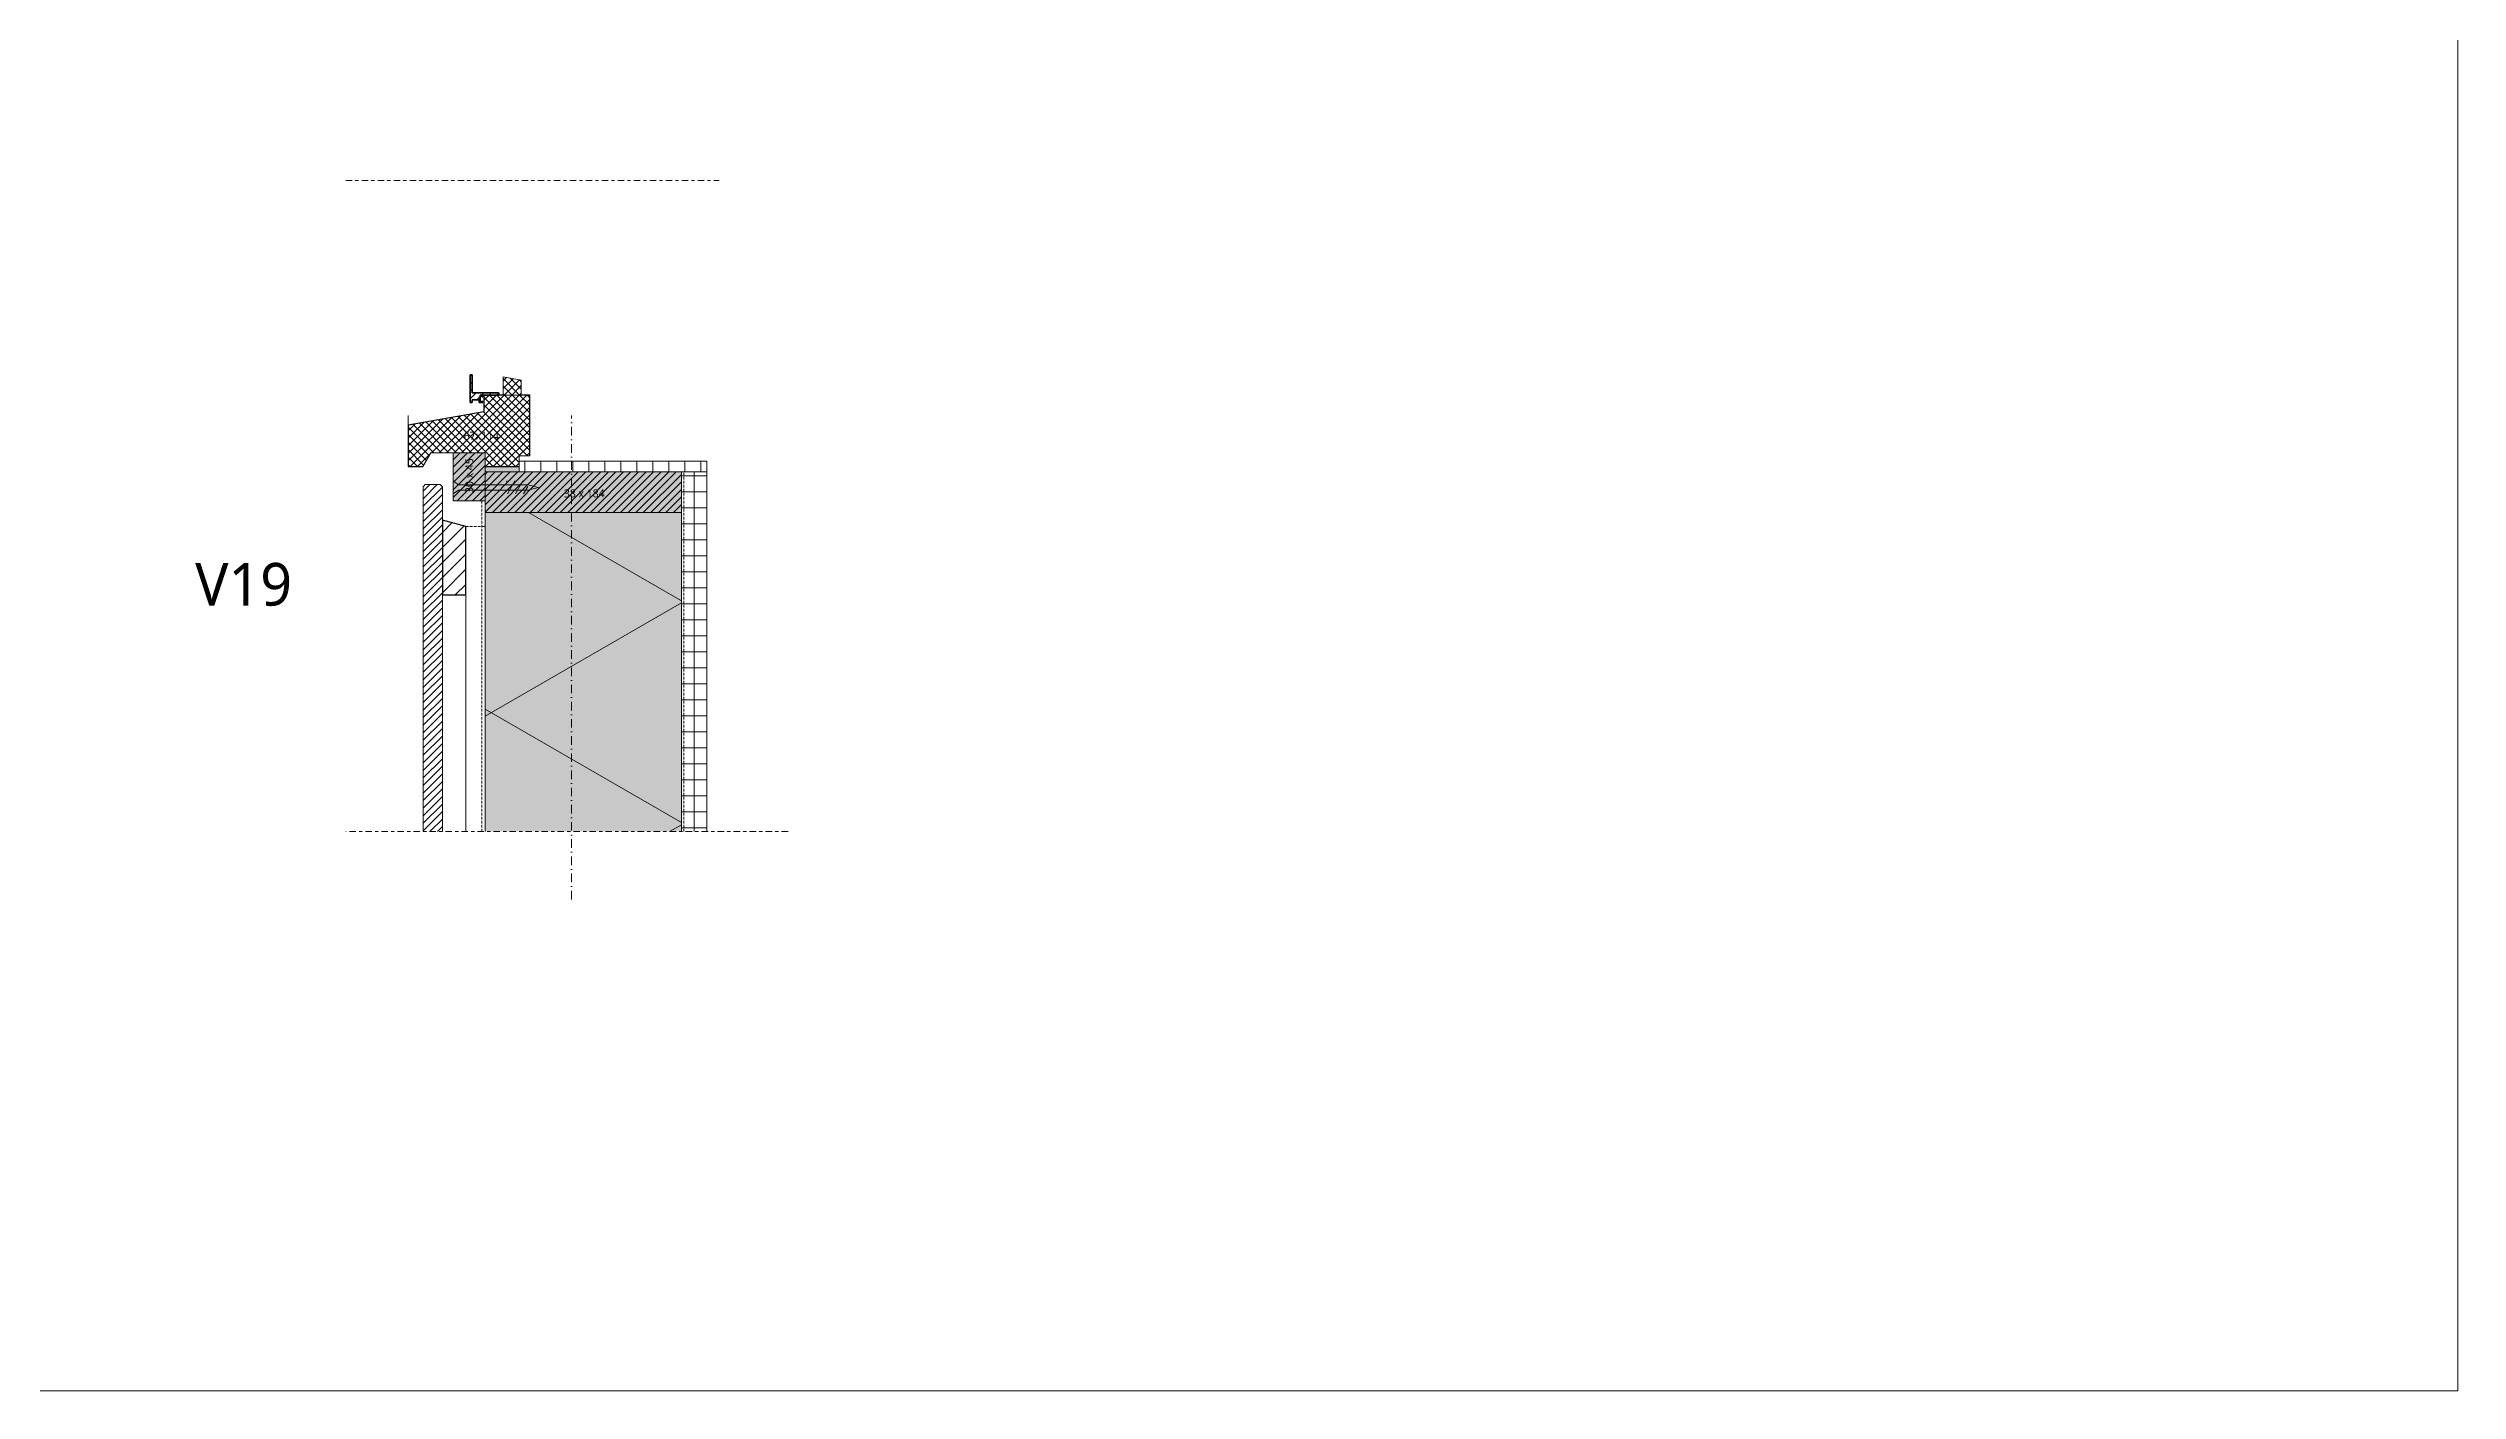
# Model space of a CAD drawing. Header units: millimetres. Extents: x 1381 to 5981, y 1743 to 14688.
# Drawn here: x 3723 to 5981, y 11788 to 13046 of the extents above; entities that cross this region are included whole.
import ezdxf

# ---------------------------------------------------------------- set-up
doc = ezdxf.new("R2010")
doc.units = ezdxf.units.MM
for name, pattern in [('MV_center', [15, 6, -3, 3, -3]), ('MV_hidden', [3.75, 2.5, -1.25]), ('MV_stramien', [16, 8, -4, 0, -4])]:
    doc.linetypes.add(name, pattern=pattern)
for name, color, linetype, lineweight in [('A-ANNO-NOTE', 131, 'Continuous', 18), ('A-DETL', 90, 'Continuous', 13), ('A-DETL-GENF', 92, 'Continuous', 18), ('A-DETL-MEDM', 33, 'Continuous', 18), ('G-ANNO-TEXT', 231, 'Continuous', 13)]:
    doc.layers.add(name, color=color, linetype=linetype, lineweight=lineweight)
doc.styles.add('Segoe UI', font='segoeui.ttf', dxfattribs={"height": 7.5})
doc.styles.add('Segoe UI_3', font='segoeui.ttf', dxfattribs={"height": 40})
pattern_1 = [(45, (0, 0), (-3.5355339, 3.5355339), [])]
pattern_2 = [(90, (0, 0), (-15, 9e-16), [])]
pattern_3 = [(45, (0, 0), (-3.5355339, 3.5355339), []), (135, (0, 0), (-3.5355339, -3.5355339), [])]

# ---------------------------------------------------------------- blocks, each defined once
blk = doc.blocks.new('00 plaatmateriaal - d_12 mm-3690137-Details Strandbaak Paviljoen')
at = {"layer": 'A-DETL-GENF', "lineweight": 13}
h = blk.add_hatch(dxfattribs=at)
h.set_pattern_fill('FP_3', color=256, style=0, pattern_type=2)
h.set_pattern_definition(pattern_2)
h.paths.add_polyline_path([(19.2, 0), (19.2, -12), (356.2, -12), (356.2, 0), (318.2, 0)])
at = {"layer": 'A-DETL-MEDM'}
blk.add_line((356.2, -12), (356.2, 0), dxfattribs=at)
blk = doc.blocks.new('42 isolatie - Type 1-3776624-Details Strandbaak Paviljoen')
at = {"layer": 'A-DETL-GENF'}
h = blk.add_hatch(color=256, dxfattribs=at)
h.paths.add_polyline_path([(14.5, 184.8), (14.5, 0.8), (313.5, 0.8), (313.5, 184.8)])
h.paths.add_polyline_path([(351.5, 152.8), (356.5, 152.8), (356.5, 184.8), (351.5, 184.8)])
at = {"layer": 'A-DETL-GENF', "lineweight": 13}
h = blk.add_hatch(dxfattribs=at)
h.set_pattern_fill('FP_2', color=256, style=0, pattern_type=2)
h.set_pattern_definition([(60, (-2126.39, 181.76), (-155.885, 90), []), (120, (-2126.39, 181.76), (-155.885, -90), [])])
h.paths.add_polyline_path([(14.5, 184.8), (14.5, 0.8), (313.5, 0.8), (313.5, 184.8)])
h.paths.add_polyline_path([(351.5, 152.8), (356.5, 152.8), (356.5, 184.8), (351.5, 184.8)])
at = {"layer": 'A-DETL-GENF'}
for p, q in [((313.5, 184.8), (14.5, 184.8)), ((313.5, 184.8), (14.5, 184.8)), ((356.5, 184.8), (351.5, 184.8)), ((356.5, 184.8), (351.5, 184.8)), ((356.5, 152.8), (356.5, 184.8)), ((14.5, 0.8), (313.5, 0.8)), ((14.5, 0.8), (313.5, 0.8))]:
    blk.add_line(p, q, dxfattribs=at)
blk = doc.blocks.new('00 plaatmateriaal - d_12 mm-3690139-Details Strandbaak Paviljoen')
at = {"layer": 'A-DETL-GENF', "lineweight": 13}
h = blk.add_hatch(dxfattribs=at)
h.set_pattern_fill('FP_5', color=256, style=0, pattern_type=2)
h.set_pattern_definition([(270, (0, 0), (-15, -9e-16), [])])
h.paths.add_polyline_path([(19.2, 0), (356.2, 0), (356.2, 12), (19.2, 12)])
at = {"layer": 'A-DETL-MEDM'}
for p, q in [((356.2, 12), (19.2, 12)), ((19.2, 0), (356.2, 0))]:
    blk.add_line(p, q, dxfattribs=at)
blk = doc.blocks.new('00 hout_rechthoekig_sls - SLS 38x184-V21-Details Strandbaak Paviljoen')
at = {"layer": 'A-DETL-GENF', "lineweight": 13}
blk.add_hatch(color=256, dxfattribs=at).paths.add_polyline_path([(184, 0), (184, 38), (0, 38), (0, 0), (32, 0)])
at = {"layer": 'A-DETL-MEDM', "lineweight": 13}
h = blk.add_hatch(dxfattribs=at)
h.set_pattern_fill('FP_40', color=256, style=0, pattern_type=2)
h.set_pattern_definition([(45, (-4132.56, -12610.683), (-3.5355339, 3.5355339), [])])
h.paths.add_polyline_path([(184, 0), (184, 38), (0, 38), (0, 0), (32, 0)])
at = {"layer": 'A-DETL-MEDM'}
for p, q in [((32, 38), (0, 38)), ((0, 38), (0, 11)), ((32, 38), (0, 38)), ((184, 38), (32, 38)), ((184, 38), (32, 38)), ((184, 0), (184, 38)), ((184, 0), (184, 38)), ((184, 0), (184, 38)), ((0, 11), (0, 0)), ((0, 0), (184, 0))]:
    blk.add_line(p, q, dxfattribs=at)
blk = doc.blocks.new('00 plaatmateriaal - d_10 mm-3690140-Details Strandbaak Paviljoen')
at = {"layer": 'A-DETL-GENF', "lineweight": 13}
h = blk.add_hatch(dxfattribs=at)
h.set_pattern_fill('FP_3', color=256, style=0, pattern_type=2)
h.set_pattern_definition(pattern_2)
h.paths.add_polyline_path([(176, 0), (0, 0), (0, -10), (176, -10), (176, -5)])
at = {"layer": 'A-DETL-MEDM'}
for p, q in [((176, 0), (0, 0)), ((0, 0), (0, -10)), ((176, -5), (176, 0)), ((0, -10), (176, -10))]:
    blk.add_line(p, q, dxfattribs=at)
blk = doc.blocks.new('NLRS_00_DI_maskeer - Type 1-4234855-Details Strandbaak Paviljoen')
at = {"layer": 'A-DETL-GENF', "linetype": 'MV_center'}
blk.add_line((-100, 0), (314.5, 0), dxfattribs=at)
blk = doc.blocks.new('00 hout_rechthoekig_sls - Vuren 30x45-3893662-Details Strandbaak Paviljoen')
at = {"layer": 'A-DETL-GENF', "lineweight": 13}
blk.add_hatch(color=256, dxfattribs=at).paths.add_polyline_path([(0, 0), (0, -30), (45, -30), (45, 0), (32, 0)])
at = {"layer": 'A-DETL-MEDM', "lineweight": 13}
h = blk.add_hatch(dxfattribs=at)
h.set_pattern_fill('FP_41', color=256, style=0, pattern_type=2)
h.set_pattern_definition([(315, (-12621.673, 4102.56), (3.5355339, 3.5355339), [])])
h.paths.add_polyline_path([(0, 0), (0, -30), (45, -30), (45, 0), (32, 0)])
at = {"layer": 'A-DETL-MEDM'}
for p, q in [((0, 0), (45, 0)), ((0, -30), (0, 0)), ((45, 0), (45, -30)), ((45, 0), (45, -30)), ((45, 0), (45, -30)), ((32, -30), (0, -30)), ((32, -30), (0, -30)), ((45, -30), (32, -30)), ((45, -30), (32, -30))]:
    blk.add_line(p, q, dxfattribs=at)
blk = doc.blocks.new('28 schroef - 5_0x80-4440999-Details Strandbaak Paviljoen')
at = {"layer": 'A-DETL-GENF', "lineweight": 13}
h = blk.add_hatch(dxfattribs=at)
h.set_pattern_fill('FP_12', color=256, style=0, pattern_type=2)
h.set_pattern_definition([(240, (0, 0), (-11.2583, 6.5), [])])
h.paths.add_polyline_path([(50, -6), (70, -6), (70, 6), (50, 6)])
h = blk.add_hatch(dxfattribs=at)
h.set_pattern_fill('FP_13', color=256, style=0, pattern_type=2)
h.set_pattern_definition([(240, (7.5, 0), (-11.2583, 6.5), [])])
h.paths.add_polyline_path([(50, -6), (70, -6), (70, 6), (50, 6)])
for p, q in [((0, -6), (0, 6)), ((0, 6), (5, 2.5)), ((5, 2.5), (70, 2.5)), ((70, 2.5), (80, 0)), ((80, 0), (70, -2.5)), ((5, -2.5), (0, -6)), ((70, -2.5), (5, -2.5))]:
    blk.add_line(p, q, dxfattribs=at)
blk = doc.blocks.new('NLRS_00_DI_maskeer - Type 1-4234825-Details Strandbaak Paviljoen')
at = {"layer": 'A-DETL-GENF', "linetype": 'MV_center'}
blk.add_line((250, 0), (-100, 0), dxfattribs=at)

msp = doc.modelspace()

# ---------------------------------------------------------------- hatches: boundary and pattern name
at = {"layer": 'A-DETL-GENF', "lineweight": 13}
h = msp.add_hatch(dxfattribs=at)
h.set_pattern_fill('FP_36', color=250, style=0, pattern_type=2)
h.set_pattern_definition(pattern_1)
h.paths.add_polyline_path([(4130.5, 12713.7), (4130.5, 12714.7), (4128.1, 12714.7), (4128.1, 12720.7), (4129.6, 12720.7), (4129.6, 12719.2), (4130.5, 12719.2), (4130.5, 12720.7), (4145.6, 12720.7), (4145.6, 12722.7), (4120.6, 12722.7), (4120.6, 12739.7), (4118.8, 12739.7), (4118.8, 12713.7), (4120.6, 12713.7), (4120.6, 12716.4), (4127.1, 12716.4), (4127.1, 12713.7)])
h = msp.add_hatch(dxfattribs=at)
h.set_pattern_fill('FP_15', color=250, style=0, pattern_type=2)
h.set_pattern_definition(pattern_3)
h.paths.add_polyline_path([(4149.6, 12720.7), (4166.6, 12720.7), (4166.6, 12734.7), (4149.6, 12737.7)])
h = msp.add_hatch(dxfattribs=at)
h.set_pattern_fill('FP_15', color=250, style=0, pattern_type=2)
h.set_pattern_definition(pattern_3)
h.paths.add_polyline_path([(4132.6, 12653.7), (4164.6, 12653.7), (4164.6, 12663.7), (4174.6, 12663.7), (4174.6, 12720.7), (4131.6, 12720.7), (4131.6, 12705.1), (4060.6, 12692.6), (4060.6, 12653.7), (4074.3, 12653.7), (4081.8, 12666.7), (4132.6, 12666.7)])
h = msp.add_hatch(dxfattribs=at)
h.set_pattern_fill('FP_36', color=250, style=0, pattern_type=2)
h.set_pattern_definition(pattern_1)
h.paths.add_polyline_path([(4092.6, 12311.7), (4092.6, 12634.8), (4090.6, 12636.8), (4076.6, 12636.8), (4074.6, 12634.8), (4074.6, 12311.7), (4091.7, 12311.7)])
h = msp.add_hatch(dxfattribs=at)
h.set_pattern_fill('FP_38', color=254, style=0, pattern_type=2)
h.set_pattern_definition([(45, (0, 0), (-7.071068, 7.071068), [])])
h.paths.add_polyline_path([(4114.6, 12533.4), (4114.6, 12597.5), (4092.6, 12603.4), (4092.6, 12533.4)])

# ---------------------------------------------------------------- linework, layer by layer
at = {"layer": 'A-DETL', "lineweight": 18}
for p, q in [((5981.5, 14687.5), (5981.5, 11787.5)), ((4166.6, 12734.7), (4149.6, 12737.7)), ((4149.6, 12737.7), (4149.6, 12720.7)), ((4149.6, 12720.7), (4166.6, 12720.7)), ((4166.6, 12720.7), (4166.6, 12734.7)), ((4074.3, 12653.7), (4081.8, 12666.7)), ((4081.8, 12666.7), (4132.6, 12666.7)), ((4132.6, 12666.7), (4132.6, 12653.7)), ((4164.6, 12653.7), (4164.6, 12663.7)), ((4164.6, 12663.7), (4174.6, 12663.7)), ((4076.6, 12636.8), (4074.6, 12634.8)), ((4074.6, 12634.8), (4074.6, 12311.7)), ((4090.6, 12636.8), (4076.6, 12636.8)), ((4092.6, 12634.8), (4090.6, 12636.8)), ((4092.6, 12603.4), (4092.6, 12634.8)), ((4092.6, 12311.7), (4092.6, 12533.4)), ((4114.6, 12311.7), (4114.6, 12533.4)), ((5981.5, 11787.5), (1381.5, 11787.5))]:
    msp.add_line(p, q, dxfattribs=at)
at = {"layer": 'A-DETL', "lineweight": 35}
for p, q in [((4120.6, 12739.7), (4118.8, 12739.7)), ((4118.8, 12739.7), (4118.8, 12713.7)), ((4120.6, 12722.7), (4120.6, 12739.7)), ((4145.6, 12722.7), (4120.6, 12722.7)), ((4120.6, 12713.7), (4120.6, 12716.4)), ((4120.6, 12716.4), (4127.1, 12716.4)), ((4127.1, 12716.4), (4127.1, 12713.7)), ((4128.1, 12714.7), (4128.1, 12720.7)), ((4128.1, 12720.7), (4129.6, 12720.7)), ((4130.5, 12714.7), (4128.1, 12714.7)), ((4129.6, 12720.7), (4129.6, 12719.2)), ((4129.6, 12719.2), (4130.5, 12719.2)), ((4130.5, 12719.2), (4130.5, 12720.7)), ((4130.5, 12720.7), (4145.6, 12720.7)), ((4130.5, 12713.7), (4130.5, 12714.7)), ((4145.6, 12720.7), (4145.6, 12722.7)), ((4118.8, 12713.7), (4120.6, 12713.7)), ((4127.1, 12713.7), (4130.5, 12713.7))]:
    msp.add_line(p, q, dxfattribs=at)
at = {"layer": 'A-DETL'}
msp.add_line((4060.6, 12692.6), (4060.6, 12701.7), dxfattribs=at)
at = {"layer": 'A-DETL', "linetype": 'MV_stramien', "lineweight": 18}
msp.add_line((4213.6, 12248.1), (4213.6, 12701.7), dxfattribs=at)
at = {"layer": 'A-DETL', "linetype": 'MV_hidden', "lineweight": 18}
for p, q in [((4318.9, 12311.7), (4318.9, 12648.7)), ((4129.6, 12621.7), (4129.6, 12311.7)), ((4114.6, 12597.5), (4132.6, 12597.5))]:
    msp.add_line(p, q, dxfattribs=at)
at = {"layer": 'A-DETL-MEDM', "lineweight": 25}
for p, q in [((4131.6, 12720.7), (4131.6, 12705.1)), ((4149.6, 12720.7), (4145.6, 12720.7)), ((4174.6, 12720.7), (4166.6, 12720.7)), ((4174.6, 12663.7), (4174.6, 12720.7)), ((4131.6, 12705.1), (4060.6, 12692.6)), ((4060.6, 12692.6), (4060.6, 12653.7)), ((4060.6, 12653.7), (4074.3, 12653.7)), ((4132.6, 12653.7), (4164.6, 12653.7)), ((4114.6, 12597.5), (4092.6, 12603.4)), ((4092.6, 12603.4), (4092.6, 12533.4)), ((4114.6, 12533.4), (4114.6, 12597.5)), ((4092.6, 12533.4), (4114.6, 12533.4))]:
    msp.add_line(p, q, dxfattribs=at)

# ---------------------------------------------------------------- block references
at = {"layer": 'A-DETL-GENF', "linetype": 'MV_center', "rotation": 180}
for name, p in [('NLRS_00_DI_maskeer - Type 1-4234825-Details Strandbaak Paviljoen', (4252, 12921.9)), ('NLRS_00_DI_maskeer - Type 1-4234855-Details Strandbaak Paviljoen', (4316.6, 12311.7))]:
    msp.add_blockref(name, p, dxfattribs=at)
at = {"layer": 'A-DETL-GENF', "rotation": 89.9999999999996}
msp.add_blockref('42 isolatie - Type 1-3776624-Details Strandbaak Paviljoen', (4317.4, 12297.2), dxfattribs=at)
at = {"layer": 'A-DETL-GENF', "lineweight": 13}
msp.add_blockref('28 schroef - 5_0x80-4440999-Details Strandbaak Paviljoen', (4102.6, 12634.2), dxfattribs=at)
at = {"layer": 'A-DETL-MEDM', "lineweight": 13, "rotation": 89.99999999999984}
msp.add_blockref('00 hout_rechthoekig_sls - Vuren 30x45-3893662-Details Strandbaak Paviljoen', (4102.6, 12621.7), dxfattribs=at)
at = {"layer": 'A-DETL-MEDM', "lineweight": 13}
msp.add_blockref('00 hout_rechthoekig_sls - SLS 38x184-V21-Details Strandbaak Paviljoen', (4132.6, 12610.7), dxfattribs=at)
at = {"layer": 'A-DETL-MEDM'}
for name, p, rotation in [('00 plaatmateriaal - d_10 mm-3690140-Details Strandbaak Paviljoen', (4340.6, 12648.7), 180), ('00 plaatmateriaal - d_12 mm-3690137-Details Strandbaak Paviljoen', (4316.6, 12292.5), 89.99999999999967), ('00 plaatmateriaal - d_12 mm-3690139-Details Strandbaak Paviljoen', (4340.6, 12292.5), 89.99999999999976)]:
    msp.add_blockref(name, p, dxfattribs=dict(at, rotation=rotation))

# ---------------------------------------------------------------- texts
at = {"layer": 'A-ANNO-NOTE', "lineweight": 13, "insert": (4114.1, 12628.9), "char_height": 7.5, "width": 40.485, "attachment_point": 1, "rotation": 90, "style": 'Segoe UI'}
msp.add_mtext('30 x 45', dxfattribs=at)
at = {"layer": 'A-ANNO-NOTE', "lineweight": 13, "insert": (4206.5, 12632.3), "char_height": 7.5, "width": 47.3, "attachment_point": 1, "style": 'Segoe UI'}
msp.add_mtext('38 x 184', dxfattribs=at)
at = {"layer": 'G-ANNO-TEXT', "color": 8, "insert": (4112.6, 12686.3), "char_height": 7.5, "width": 40.084, "attachment_point": 1, "style": 'Segoe UI'}
msp.add_mtext('67x114', dxfattribs=at)
at = {"layer": 'G-ANNO-TEXT', "color": 7, "insert": (3860.9, 12563.4), "char_height": 40, "width": 117.447, "attachment_point": 1, "style": 'Segoe UI_3'}
msp.add_mtext('V19', dxfattribs=at)

doc.saveas('drawing.dxf')
